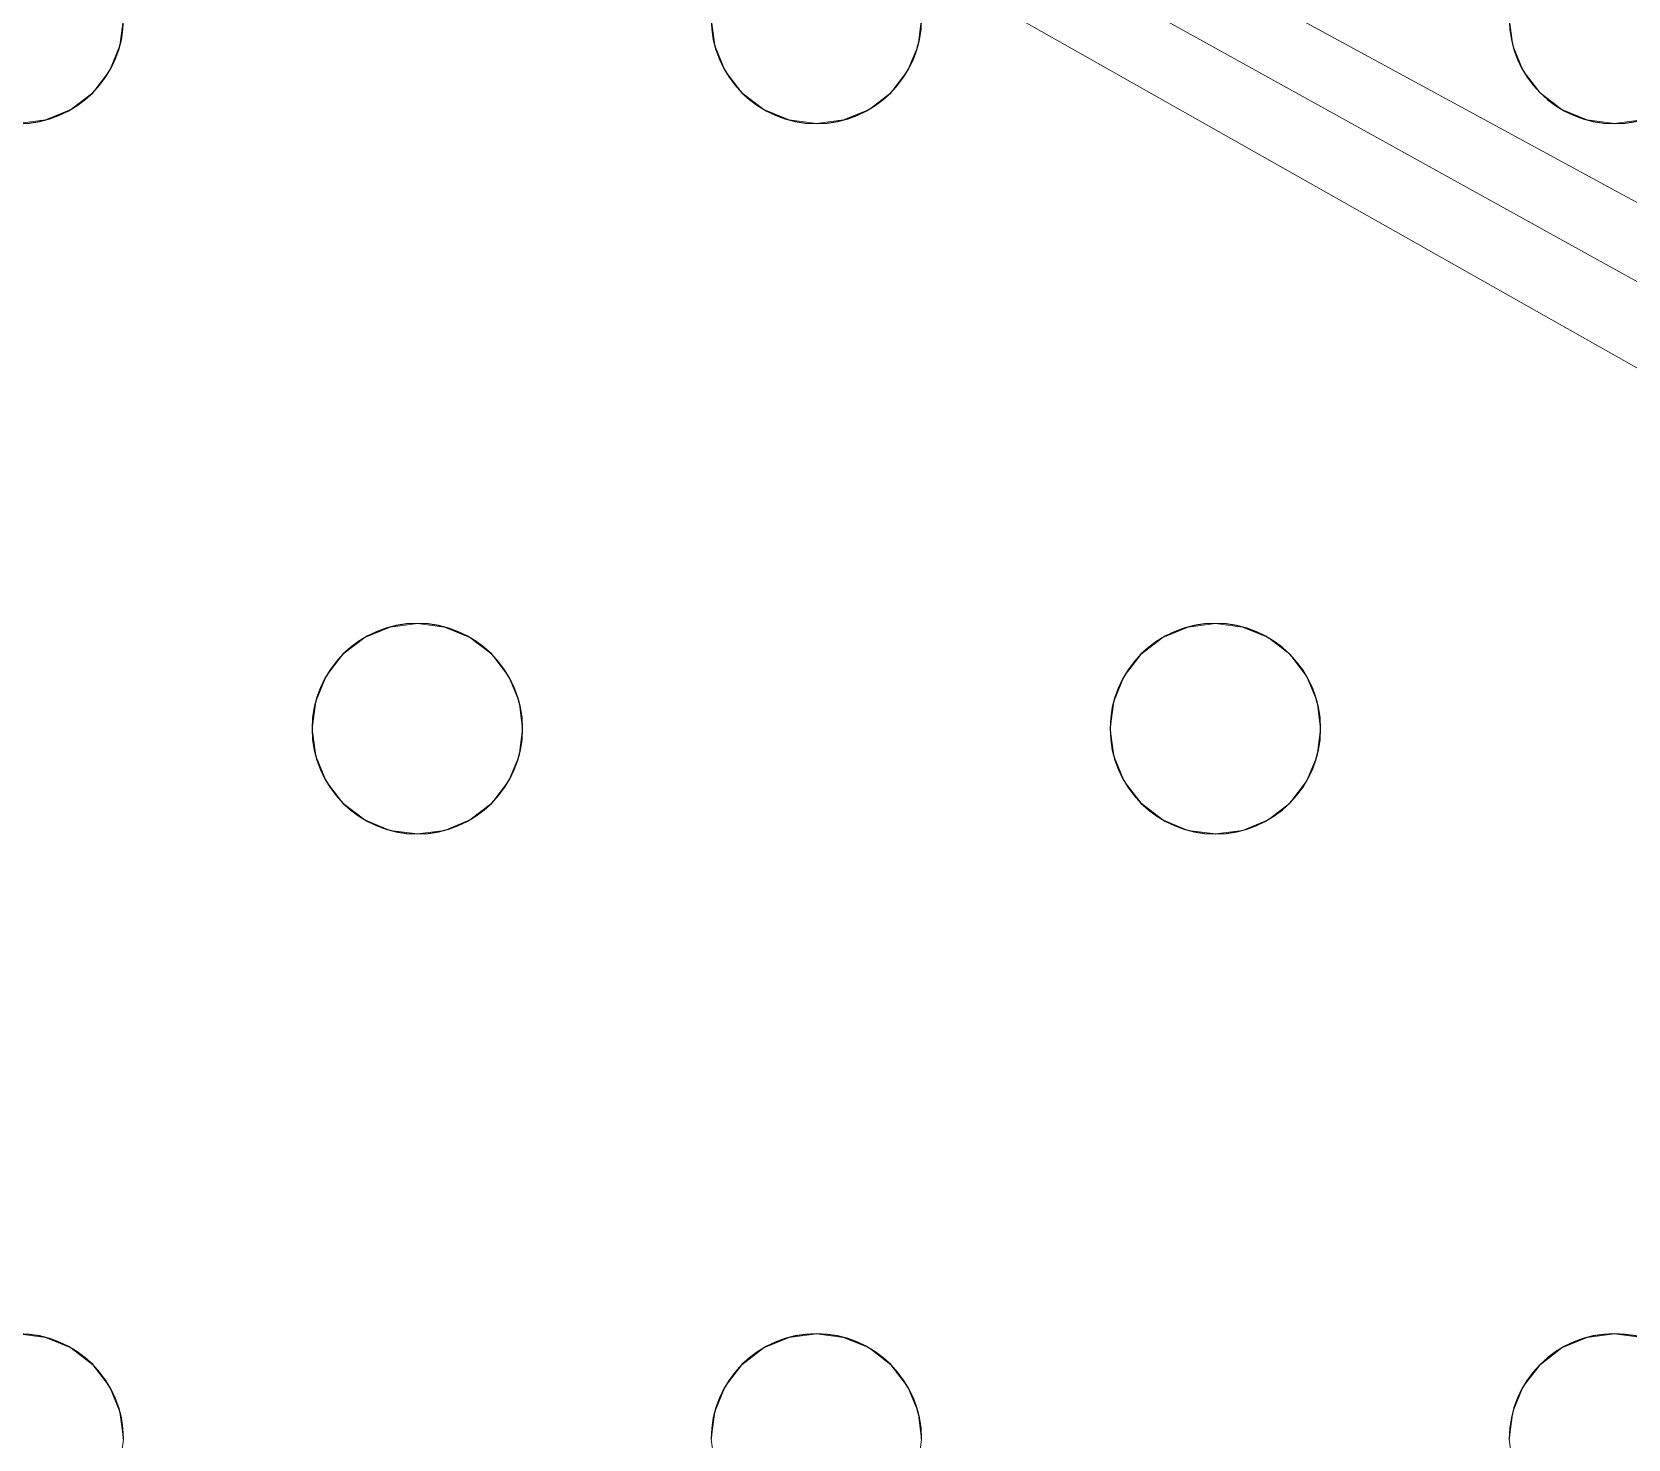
# Model space of a CAD drawing. Header units: millimetres. Extents: x -1 to 1201, y -701 to 1.
# Drawn here: x 231.4 to 292.1, y -206 to -152.5 of the extents above; entities that cross this region are included whole.
import ezdxf

# ---------------------------------------------------------------- set-up
doc = ezdxf.new("R2010")
doc.units = ezdxf.units.MM
doc.layers.add('IQ_200_3D', color=1, linetype='Continuous')
doc.layers.add('IQ_204_2D', color=7, linetype='Continuous')

msp = doc.modelspace()

# ---------------------------------------------------------------- linework, layer by layer
at = {"layer": 'IQ_200_3D', "lineweight": 18}
for points, invisible_edges in [([(287.549, -152, 888), (265.079, -153.035, 888), (265.216, -152, 888), (287.685, -150.965, 888)], 5), ([(234.746, -153.035, 890), (257.352, -153.035, 890), (257.216, -152, 890), (234.882, -152, 890)], 5), ([(257.216, -152, 888), (257.352, -153.035, 888), (234.746, -153.035, 888), (234.882, -152, 888)], 10), ([(234.746, -153.035, 890), (234.882, -152, 890), (234.882, -152, 888), (234.746, -153.035, 888)], 8), ([(257.216, -152, 890), (257.352, -153.035, 890), (257.352, -153.035, 888), (257.216, -152, 888)], 2), ([(265.079, -153.035, 890), (287.685, -153.035, 890), (287.549, -152, 890), (265.216, -152, 890)], 5), ([(287.685, -153.035, 888), (265.079, -153.035, 888), (287.549, -152, 888)], 3), ([(265.079, -153.035, 890), (265.216, -152, 890), (265.216, -152, 888), (265.079, -153.035, 888)], 8), ([(287.549, -152, 890), (287.685, -153.035, 890), (287.685, -153.035, 888), (287.549, -152, 888)], 2), ([(257.352, -153.035, 890), (234.746, -153.035, 890), (234.347, -154, 890), (257.752, -154, 890)], 5), ([(257.752, -154, 888), (246.049, -175, 888), (234.347, -154, 888), (257.352, -153.035, 888)], 7), ([(234.347, -154, 888), (234.746, -153.035, 888), (257.352, -153.035, 888)], 14), ([(234.347, -154, 890), (234.746, -153.035, 890), (234.746, -153.035, 888), (234.347, -154, 888)], 10), ([(257.352, -153.035, 890), (257.752, -154, 890), (257.752, -154, 888), (257.352, -153.035, 888)], 10), ([(264.68, -154, 890), (276.382, -175, 890), (288.085, -154, 890), (287.685, -153.035, 890)], 11), ([(287.685, -153.035, 890), (265.079, -153.035, 890), (264.68, -154, 890)], 13), ([(264.68, -154, 888), (265.079, -153.035, 888), (287.685, -153.035, 888), (288.085, -154, 888)], 10), ([(264.68, -154, 890), (265.079, -153.035, 890), (265.079, -153.035, 888), (264.68, -154, 888)], 10), ([(287.685, -153.035, 890), (288.085, -154, 890), (288.085, -154, 888), (287.685, -153.035, 888)], 10), ([(234.347, -154, 890), (233.711, -154.828, 890), (246.049, -175, 890), (257.752, -154, 890)], 14), ([(246.049, -175, 888), (245.014, -175.136, 888), (233.711, -154.828, 888), (234.347, -154, 888)], 10), ([(233.711, -154.828, 890), (234.347, -154, 890), (234.347, -154, 888), (233.711, -154.828, 888)], 10), ([(258.387, -154.828, 890), (257.752, -154, 890), (246.049, -175, 890), (247.084, -175.136, 890)], 10), ([(257.752, -154, 888), (258.387, -154.828, 888), (246.049, -175, 888)], 14), ([(257.752, -154, 890), (258.387, -154.828, 890), (258.387, -154.828, 888), (257.752, -154, 888)], 10), ([(276.382, -175, 890), (264.68, -154, 890), (264.044, -154.828, 890)], 13), ([(276.382, -175, 888), (275.347, -175.136, 888), (264.044, -154.828, 888), (264.68, -154, 888)], 10), ([(264.044, -154.828, 890), (264.68, -154, 890), (264.68, -154, 888), (264.044, -154.828, 888)], 10), ([(288.085, -154, 888), (288.721, -154.828, 888), (276.382, -175, 888), (264.68, -154, 888)], 14), ([(288.721, -154.828, 890), (288.085, -154, 890), (276.382, -175, 890), (277.418, -175.136, 890)], 10), ([(288.085, -154, 890), (288.721, -154.828, 890), (288.721, -154.828, 888), (288.085, -154, 888)], 10), ([(245.014, -175.136, 890), (233.711, -154.828, 890), (232.882, -155.464, 890), (244.049, -175.536, 890)], 5), ([(245.014, -175.136, 888), (244.049, -175.536, 888), (232.882, -155.464, 888), (233.711, -154.828, 888)], 10), ([(232.882, -155.464, 890), (233.711, -154.828, 890), (233.711, -154.828, 888), (232.882, -155.464, 888)], 10), ([(245.014, -175.136, 890), (246.049, -175, 890), (233.711, -154.828, 890)], 14), ([(258.387, -154.828, 888), (259.216, -155.464, 888), (247.084, -175.136, 888), (246.049, -175, 888)], 10), ([(259.216, -155.464, 890), (258.387, -154.828, 890), (247.084, -175.136, 890)], 14), ([(258.387, -154.828, 890), (259.216, -155.464, 890), (259.216, -155.464, 888), (258.387, -154.828, 888)], 10), ([(264.044, -154.828, 890), (263.216, -155.464, 890), (275.347, -175.136, 890), (276.382, -175, 890)], 10), ([(263.216, -155.464, 888), (264.044, -154.828, 888), (275.347, -175.136, 888), (274.382, -175.536, 888)], 10), ([(263.216, -155.464, 890), (264.044, -154.828, 890), (264.044, -154.828, 888), (263.216, -155.464, 888)], 10), ([(288.721, -154.828, 888), (289.549, -155.464, 888), (277.418, -175.136, 888), (276.382, -175, 888)], 10), ([(289.549, -155.464, 890), (288.721, -154.828, 890), (277.418, -175.136, 890), (278.382, -175.536, 890)], 10), ([(288.721, -154.828, 890), (289.549, -155.464, 890), (289.549, -155.464, 888), (288.721, -154.828, 888)], 10), ([(243.221, -176.172, 890), (231.918, -155.864, 890), (230.882, -156, 890), (242.585, -177, 890)], 5), ([(243.221, -176.172, 888), (242.585, -177, 888), (230.882, -156, 888), (231.918, -155.864, 888)], 10), ([(231.918, -155.864, 888), (230.882, -156, 888), (230.882, -156, 890), (231.918, -155.864, 890)], 10), ([(244.049, -175.536, 890), (232.882, -155.464, 890), (231.918, -155.864, 890), (243.221, -176.172, 890)], 5), ([(244.049, -175.536, 888), (243.221, -176.172, 888), (231.918, -155.864, 888), (232.882, -155.464, 888)], 10), ([(231.918, -155.864, 890), (232.882, -155.464, 890), (232.882, -155.464, 888), (231.918, -155.864, 888)], 10), ([(248.049, -175.536, 890), (260.18, -155.864, 890), (259.216, -155.464, 890), (247.084, -175.136, 890)], 5), ([(259.216, -155.464, 888), (248.049, -175.536, 888), (247.084, -175.136, 888)], 13), ([(260.18, -155.864, 888), (248.878, -176.172, 888), (248.049, -175.536, 888), (259.216, -155.464, 888)], 5), ([(248.878, -176.172, 890), (261.216, -156, 890), (260.18, -155.864, 890), (248.049, -175.536, 890)], 5), ([(248.878, -176.172, 888), (260.18, -155.864, 888), (261.216, -156, 888)], 13), ([(259.216, -155.464, 890), (260.18, -155.864, 890), (260.18, -155.864, 888), (259.216, -155.464, 888)], 10), ([(261.216, -156, 888), (260.18, -155.864, 888), (260.18, -155.864, 890), (261.216, -156, 890)], 10), ([(273.554, -176.172, 890), (262.251, -155.864, 890), (261.216, -156, 890), (272.918, -177, 890)], 5), ([(273.554, -176.172, 888), (272.918, -177, 888), (261.216, -156, 888), (262.251, -155.864, 888)], 10), ([(262.251, -155.864, 888), (261.216, -156, 888), (261.216, -156, 890), (262.251, -155.864, 890)], 10), ([(274.382, -175.536, 890), (263.216, -155.464, 890), (262.251, -155.864, 890), (273.554, -176.172, 890)], 5), ([(274.382, -175.536, 888), (273.554, -176.172, 888), (262.251, -155.864, 888), (263.216, -155.464, 888)], 10), ([(262.251, -155.864, 890), (263.216, -155.464, 890), (263.216, -155.464, 888), (262.251, -155.864, 888)], 10), ([(263.216, -155.464, 890), (274.382, -175.536, 890), (275.347, -175.136, 890)], 13), ([(278.382, -175.536, 888), (277.418, -175.136, 888), (289.549, -155.464, 888), (290.514, -155.864, 888)], 10), ([(290.514, -155.864, 890), (289.549, -155.464, 890), (278.382, -175.536, 890), (279.211, -176.172, 890)], 10), ([(279.211, -176.172, 888), (278.382, -175.536, 888), (290.514, -155.864, 888), (291.549, -156, 888)], 10), ([(291.549, -156, 890), (290.514, -155.864, 890), (279.211, -176.172, 890), (279.847, -177, 890)], 10), ([(289.549, -155.464, 890), (290.514, -155.864, 890), (290.514, -155.864, 888), (289.549, -155.464, 888)], 10), ([(291.549, -156, 888), (290.514, -155.864, 888), (290.514, -155.864, 890), (291.549, -156, 890)], 10), ([(303.887, -176.172, 890), (292.584, -155.864, 890), (291.549, -156, 890), (303.252, -177, 890)], 5), ([(291.549, -156, 888), (292.584, -155.864, 888), (303.887, -176.172, 888), (303.252, -177, 888)], 10), ([(292.584, -155.864, 888), (291.549, -156, 888), (291.549, -156, 890), (292.584, -155.864, 890)], 10), ([(242.585, -177, 890), (230.882, -156, 890), (219.18, -177, 890), (219.579, -177.965, 890)], 11), ([(219.18, -177, 888), (230.882, -156, 888), (242.585, -177, 888), (219.579, -177.965, 888)], 7), ([(249.513, -177, 890), (272.918, -177, 890), (261.216, -156, 890), (248.878, -176.172, 890)], 7), ([(249.513, -177, 888), (248.878, -176.172, 888), (261.216, -156, 888), (272.918, -177, 888)], 14), ([(279.847, -177, 888), (279.211, -176.172, 888), (291.549, -156, 888), (303.252, -177, 888)], 14), ([(303.252, -177, 890), (291.549, -156, 890), (279.847, -177, 890), (280.246, -177.965, 890)], 11), ([(245.014, -175.136, 890), (244.049, -175.536, 890), (244.049, -175.536, 888), (245.014, -175.136, 888)], 10), ([(245.014, -175.136, 888), (246.049, -175, 888), (246.049, -175, 890), (245.014, -175.136, 890)], 10), ([(246.049, -175, 888), (247.084, -175.136, 888), (247.084, -175.136, 890), (246.049, -175, 890)], 10), ([(248.049, -175.536, 890), (247.084, -175.136, 890), (247.084, -175.136, 888), (248.049, -175.536, 888)], 10), ([(275.347, -175.136, 890), (274.382, -175.536, 890), (274.382, -175.536, 888), (275.347, -175.136, 888)], 10), ([(275.347, -175.136, 888), (276.382, -175, 888), (276.382, -175, 890), (275.347, -175.136, 890)], 10), ([(276.382, -175, 888), (277.418, -175.136, 888), (277.418, -175.136, 890), (276.382, -175, 890)], 10), ([(278.382, -175.536, 890), (277.418, -175.136, 890), (277.418, -175.136, 888), (278.382, -175.536, 888)], 10), ([(244.049, -175.536, 890), (243.221, -176.172, 890), (243.221, -176.172, 888), (244.049, -175.536, 888)], 10), ([(248.878, -176.172, 890), (248.049, -175.536, 890), (248.049, -175.536, 888), (248.878, -176.172, 888)], 10), ([(274.382, -175.536, 890), (273.554, -176.172, 890), (273.554, -176.172, 888), (274.382, -175.536, 888)], 10), ([(279.211, -176.172, 890), (278.382, -175.536, 890), (278.382, -175.536, 888), (279.211, -176.172, 888)], 10), ([(243.221, -176.172, 890), (242.585, -177, 890), (242.585, -177, 888), (243.221, -176.172, 888)], 10), ([(249.513, -177, 890), (248.878, -176.172, 890), (248.878, -176.172, 888), (249.513, -177, 888)], 10), ([(273.554, -176.172, 890), (272.918, -177, 890), (272.918, -177, 888), (273.554, -176.172, 888)], 10), ([(279.847, -177, 890), (279.211, -176.172, 890), (279.211, -176.172, 888), (279.847, -177, 888)], 10), ([(219.579, -177.965, 890), (219.716, -179, 890), (242.185, -177.965, 890), (242.585, -177, 890)], 10), ([(242.185, -177.965, 888), (219.579, -177.965, 888), (242.585, -177, 888)], 3), ([(242.585, -177, 890), (242.185, -177.965, 890), (242.185, -177.965, 888), (242.585, -177, 888)], 10), ([(249.513, -177, 890), (249.913, -177.965, 890), (272.918, -177, 890)], 14), ([(249.913, -177.965, 888), (249.513, -177, 888), (272.918, -177, 888)], 14), ([(249.913, -177.965, 890), (249.513, -177, 890), (249.513, -177, 888), (249.913, -177.965, 888)], 10), ([(272.519, -177.965, 890), (272.918, -177, 890), (249.913, -177.965, 890), (250.049, -179, 890)], 10), ([(272.519, -177.965, 888), (250.049, -179, 888), (249.913, -177.965, 888), (272.918, -177, 888)], 5), ([(272.918, -177, 890), (272.519, -177.965, 890), (272.519, -177.965, 888), (272.918, -177, 888)], 10), ([(279.847, -177, 888), (303.252, -177, 888), (280.246, -177.965, 888)], 3), ([(280.246, -177.965, 890), (279.847, -177, 890), (279.847, -177, 888), (280.246, -177.965, 888)], 10), ([(303.252, -177, 890), (280.246, -177.965, 890), (302.852, -177.965, 890)], 3), ([(280.246, -177.965, 888), (303.252, -177, 888), (302.852, -177.965, 888), (280.382, -179, 888)], 5), ([(242.049, -179, 890), (242.185, -177.965, 890), (219.716, -179, 890), (219.579, -180.035, 890)], 10), ([(219.716, -179, 888), (219.579, -177.965, 888), (242.185, -177.965, 888), (242.049, -179, 888)], 10), ([(242.185, -177.965, 890), (242.049, -179, 890), (242.049, -179, 888), (242.185, -177.965, 888)], 8), ([(272.382, -179, 890), (272.519, -177.965, 890), (250.049, -179, 890), (249.913, -180.035, 890)], 10), ([(272.382, -179, 888), (249.913, -180.035, 888), (250.049, -179, 888), (272.519, -177.965, 888)], 5), ([(250.049, -179, 890), (249.913, -177.965, 890), (249.913, -177.965, 888), (250.049, -179, 888)], 2), ([(272.519, -177.965, 890), (272.382, -179, 890), (272.382, -179, 888), (272.519, -177.965, 888)], 8), ([(280.382, -179, 890), (302.716, -179, 890), (302.852, -177.965, 890), (280.246, -177.965, 890)], 5), ([(302.716, -179, 888), (280.246, -180.035, 888), (280.382, -179, 888), (302.852, -177.965, 888)], 5), ([(280.382, -179, 890), (280.246, -177.965, 890), (280.246, -177.965, 888), (280.382, -179, 888)], 2), ([(219.579, -180.035, 890), (219.18, -181, 890), (242.185, -180.035, 890), (242.049, -179, 890)], 10), ([(242.049, -179, 888), (242.185, -180.035, 888), (219.579, -180.035, 888), (219.716, -179, 888)], 10), ([(242.049, -179, 890), (242.185, -180.035, 890), (242.185, -180.035, 888), (242.049, -179, 888)], 2), ([(249.913, -180.035, 890), (249.513, -181, 890), (272.519, -180.035, 890), (272.382, -179, 890)], 10), ([(272.519, -180.035, 888), (249.513, -181, 888), (249.913, -180.035, 888), (272.382, -179, 888)], 5), ([(249.913, -180.035, 890), (250.049, -179, 890), (250.049, -179, 888), (249.913, -180.035, 888)], 8), ([(272.382, -179, 890), (272.519, -180.035, 890), (272.519, -180.035, 888), (272.382, -179, 888)], 2), ([(280.246, -180.035, 890), (279.847, -181, 890), (302.852, -180.035, 890), (302.716, -179, 890)], 10), ([(280.246, -180.035, 888), (302.716, -179, 888), (302.852, -180.035, 888), (279.847, -181, 888)], 5), ([(280.246, -180.035, 890), (302.716, -179, 890), (280.382, -179, 890)], 3), ([(280.246, -180.035, 890), (280.382, -179, 890), (280.382, -179, 888), (280.246, -180.035, 888)], 8), ([(242.185, -180.035, 890), (219.18, -181, 890), (242.585, -181, 890)], 3), ([(219.18, -181, 888), (219.579, -180.035, 888), (242.185, -180.035, 888), (242.585, -181, 888)], 10), ([(242.185, -180.035, 890), (242.585, -181, 890), (242.585, -181, 888), (242.185, -180.035, 888)], 10), ([(249.513, -181, 890), (272.918, -181, 890), (272.519, -180.035, 890)], 13), ([(272.918, -181, 888), (261.216, -202, 888), (249.513, -181, 888), (272.519, -180.035, 888)], 7), ([(249.513, -181, 890), (249.913, -180.035, 890), (249.913, -180.035, 888), (249.513, -181, 888)], 10), ([(272.519, -180.035, 890), (272.918, -181, 890), (272.918, -181, 888), (272.519, -180.035, 888)], 10), ([(279.847, -181, 890), (291.549, -202, 890), (303.252, -181, 890), (302.852, -180.035, 890)], 11), ([(279.847, -181, 888), (302.852, -180.035, 888), (303.252, -181, 888)], 13), ([(279.847, -181, 890), (280.246, -180.035, 890), (280.246, -180.035, 888), (279.847, -181, 888)], 10), ([(219.18, -181, 890), (218.544, -181.828, 890), (230.882, -202, 890), (242.585, -181, 890)], 14), ([(230.882, -202, 888), (219.18, -181, 888), (242.585, -181, 888), (243.221, -181.828, 888)], 11), ([(243.221, -181.828, 890), (242.585, -181, 890), (230.882, -202, 890), (231.918, -202.136, 890)], 10), ([(242.585, -181, 890), (243.221, -181.828, 890), (243.221, -181.828, 888), (242.585, -181, 888)], 10), ([(249.513, -181, 890), (248.878, -181.828, 890), (261.216, -202, 890), (272.918, -181, 890)], 14), ([(261.216, -202, 888), (260.18, -202.136, 888), (248.878, -181.828, 888), (249.513, -181, 888)], 10), ([(248.878, -181.828, 890), (249.513, -181, 890), (249.513, -181, 888), (248.878, -181.828, 888)], 10), ([(261.216, -202, 890), (262.251, -202.136, 890), (273.554, -181.828, 890), (272.918, -181, 890)], 10), ([(273.554, -181.828, 888), (262.251, -202.136, 888), (261.216, -202, 888), (272.918, -181, 888)], 5), ([(272.918, -181, 890), (273.554, -181.828, 890), (273.554, -181.828, 888), (272.918, -181, 888)], 10), ([(291.549, -202, 890), (279.847, -181, 890), (279.211, -181.828, 890), (290.514, -202.136, 890)], 5), ([(279.847, -181, 888), (303.252, -181, 888), (291.549, -202, 888), (279.211, -181.828, 888)], 7), ([(279.211, -181.828, 890), (279.847, -181, 890), (279.847, -181, 888), (279.211, -181.828, 888)], 10), ([(291.549, -202, 890), (292.584, -202.136, 890), (303.887, -181.828, 890), (303.252, -181, 890)], 10), ([(303.887, -181.828, 888), (292.584, -202.136, 888), (291.549, -202, 888), (303.252, -181, 888)], 5), ([(243.221, -181.828, 888), (231.918, -202.136, 888), (230.882, -202, 888)], 13), ([(244.049, -182.464, 890), (243.221, -181.828, 890), (231.918, -202.136, 890), (232.882, -202.536, 890)], 10), ([(244.049, -182.464, 888), (232.882, -202.536, 888), (231.918, -202.136, 888), (243.221, -181.828, 888)], 5), ([(243.221, -181.828, 890), (244.049, -182.464, 890), (244.049, -182.464, 888), (243.221, -181.828, 888)], 10), ([(260.18, -202.136, 890), (248.878, -181.828, 890), (248.049, -182.464, 890), (259.216, -202.536, 890)], 5), ([(260.18, -202.136, 888), (259.216, -202.536, 888), (248.049, -182.464, 888), (248.878, -181.828, 888)], 10), ([(248.049, -182.464, 890), (248.878, -181.828, 890), (248.878, -181.828, 888), (248.049, -182.464, 888)], 10), ([(261.216, -202, 890), (248.878, -181.828, 890), (260.18, -202.136, 890)], 3), ([(262.251, -202.136, 890), (263.216, -202.536, 890), (274.382, -182.464, 890), (273.554, -181.828, 890)], 10), ([(274.382, -182.464, 888), (263.216, -202.536, 888), (262.251, -202.136, 888), (273.554, -181.828, 888)], 5), ([(273.554, -181.828, 890), (274.382, -182.464, 890), (274.382, -182.464, 888), (273.554, -181.828, 888)], 10), ([(278.382, -182.464, 890), (289.549, -202.536, 890), (290.514, -202.136, 890), (279.211, -181.828, 890)], 5), ([(279.211, -181.828, 888), (291.549, -202, 888), (290.514, -202.136, 888), (278.382, -182.464, 888)], 5), ([(278.382, -182.464, 890), (279.211, -181.828, 890), (279.211, -181.828, 888), (278.382, -182.464, 888)], 10), ([(245.014, -182.864, 890), (244.049, -182.464, 890), (232.882, -202.536, 890), (233.711, -203.172, 890)], 10), ([(245.014, -182.864, 888), (233.711, -203.172, 888), (232.882, -202.536, 888), (244.049, -182.464, 888)], 5), ([(244.049, -182.464, 890), (245.014, -182.864, 890), (245.014, -182.864, 888), (244.049, -182.464, 888)], 10), ([(259.216, -202.536, 890), (248.049, -182.464, 890), (247.084, -182.864, 890)], 13), ([(259.216, -202.536, 888), (258.387, -203.172, 888), (247.084, -182.864, 888), (248.049, -182.464, 888)], 10), ([(247.084, -182.864, 890), (248.049, -182.464, 890), (248.049, -182.464, 888), (247.084, -182.864, 888)], 10), ([(274.382, -182.464, 890), (263.216, -202.536, 890), (275.347, -182.864, 890)], 3), ([(275.347, -182.864, 888), (264.044, -203.172, 888), (263.216, -202.536, 888), (274.382, -182.464, 888)], 5), ([(274.382, -182.464, 890), (275.347, -182.864, 890), (275.347, -182.864, 888), (274.382, -182.464, 888)], 10), ([(277.418, -182.864, 890), (288.721, -203.172, 890), (289.549, -202.536, 890), (278.382, -182.464, 890)], 5), ([(289.549, -202.536, 888), (288.721, -203.172, 888), (277.418, -182.864, 888), (278.382, -182.464, 888)], 10), ([(277.418, -182.864, 890), (278.382, -182.464, 890), (278.382, -182.464, 888), (277.418, -182.864, 888)], 10), ([(290.514, -202.136, 888), (289.549, -202.536, 888), (278.382, -182.464, 888)], 14), ([(246.049, -183, 890), (245.014, -182.864, 890), (233.711, -203.172, 890), (234.347, -204, 890)], 10), ([(246.049, -183, 888), (234.347, -204, 888), (233.711, -203.172, 888), (245.014, -182.864, 888)], 5), ([(234.347, -204, 890), (234.746, -204.965, 890), (257.752, -204, 890), (246.049, -183, 890)], 14), ([(234.347, -204, 888), (246.049, -183, 888), (257.752, -204, 888), (234.746, -204.965, 888)], 7), ([(246.049, -183, 888), (245.014, -182.864, 888), (245.014, -182.864, 890), (246.049, -183, 890)], 10), ([(258.387, -203.172, 890), (259.216, -202.536, 890), (247.084, -182.864, 890), (246.049, -183, 890)], 10), ([(258.387, -203.172, 888), (257.752, -204, 888), (246.049, -183, 888), (247.084, -182.864, 888)], 10), ([(247.084, -182.864, 888), (246.049, -183, 888), (246.049, -183, 890), (247.084, -182.864, 890)], 10), ([(246.049, -183, 890), (257.752, -204, 890), (258.387, -203.172, 890)], 13), ([(275.347, -182.864, 890), (263.216, -202.536, 890), (264.044, -203.172, 890), (276.382, -183, 890)], 5), ([(276.382, -183, 888), (264.68, -204, 888), (264.044, -203.172, 888), (275.347, -182.864, 888)], 5), ([(276.382, -183, 890), (264.044, -203.172, 890), (264.68, -204, 890)], 13), ([(264.68, -204, 890), (265.079, -204.965, 890), (288.085, -204, 890), (276.382, -183, 890)], 14), ([(264.68, -204, 888), (276.382, -183, 888), (288.085, -204, 888), (265.079, -204.965, 888)], 7), ([(276.382, -183, 888), (275.347, -182.864, 888), (275.347, -182.864, 890), (276.382, -183, 890)], 10), ([(288.721, -203.172, 890), (277.418, -182.864, 890), (276.382, -183, 890), (288.085, -204, 890)], 5), ([(288.721, -203.172, 888), (288.085, -204, 888), (276.382, -183, 888), (277.418, -182.864, 888)], 10), ([(277.418, -182.864, 888), (276.382, -183, 888), (276.382, -183, 890), (277.418, -182.864, 890)], 10), ([(230.882, -202, 888), (231.918, -202.136, 888), (231.918, -202.136, 890), (230.882, -202, 890)], 10), ([(260.18, -202.136, 888), (261.216, -202, 888), (261.216, -202, 890), (260.18, -202.136, 890)], 10), ([(261.216, -202, 888), (262.251, -202.136, 888), (262.251, -202.136, 890), (261.216, -202, 890)], 10), ([(290.514, -202.136, 888), (291.549, -202, 888), (291.549, -202, 890), (290.514, -202.136, 890)], 10), ([(291.549, -202, 888), (292.584, -202.136, 888), (292.584, -202.136, 890), (291.549, -202, 890)], 10), ([(232.882, -202.536, 890), (231.918, -202.136, 890), (231.918, -202.136, 888), (232.882, -202.536, 888)], 10), ([(233.711, -203.172, 890), (232.882, -202.536, 890), (232.882, -202.536, 888), (233.711, -203.172, 888)], 10), ([(259.216, -202.536, 890), (258.387, -203.172, 890), (258.387, -203.172, 888), (259.216, -202.536, 888)], 10), ([(260.18, -202.136, 890), (259.216, -202.536, 890), (259.216, -202.536, 888), (260.18, -202.136, 888)], 10), ([(263.216, -202.536, 890), (262.251, -202.136, 890), (262.251, -202.136, 888), (263.216, -202.536, 888)], 10), ([(264.044, -203.172, 890), (263.216, -202.536, 890), (263.216, -202.536, 888), (264.044, -203.172, 888)], 10), ([(289.549, -202.536, 890), (288.721, -203.172, 890), (288.721, -203.172, 888), (289.549, -202.536, 888)], 10), ([(290.514, -202.136, 890), (289.549, -202.536, 890), (289.549, -202.536, 888), (290.514, -202.136, 888)], 10), ([(234.347, -204, 890), (233.711, -203.172, 890), (233.711, -203.172, 888), (234.347, -204, 888)], 10), ([(258.387, -203.172, 890), (257.752, -204, 890), (257.752, -204, 888), (258.387, -203.172, 888)], 10), ([(264.68, -204, 890), (264.044, -203.172, 890), (264.044, -203.172, 888), (264.68, -204, 888)], 10), ([(288.721, -203.172, 890), (288.085, -204, 890), (288.085, -204, 888), (288.721, -203.172, 888)], 10), ([(234.746, -204.965, 890), (234.347, -204, 890), (234.347, -204, 888), (234.746, -204.965, 888)], 10), ([(257.352, -204.965, 890), (257.752, -204, 890), (234.746, -204.965, 890), (234.882, -206, 890)], 10), ([(257.352, -204.965, 888), (234.746, -204.965, 888), (257.752, -204, 888)], 3), ([(257.752, -204, 890), (257.352, -204.965, 890), (257.352, -204.965, 888), (257.752, -204, 888)], 10), ([(265.079, -204.965, 890), (264.68, -204, 890), (264.68, -204, 888), (265.079, -204.965, 888)], 10), ([(265.079, -204.965, 890), (265.216, -206, 890), (287.685, -204.965, 890), (288.085, -204, 890)], 10), ([(265.079, -204.965, 888), (288.085, -204, 888), (287.685, -204.965, 888)], 13), ([(288.085, -204, 890), (287.685, -204.965, 890), (287.685, -204.965, 888), (288.085, -204, 888)], 10), ([(257.216, -206, 890), (257.352, -204.965, 890), (234.882, -206, 890), (234.746, -207.035, 890)], 10), ([(234.882, -206, 888), (234.746, -204.965, 888), (257.352, -204.965, 888), (257.216, -206, 888)], 10), ([(234.882, -206, 890), (234.746, -204.965, 890), (234.746, -204.965, 888), (234.882, -206, 888)], 2), ([(257.352, -204.965, 890), (257.216, -206, 890), (257.216, -206, 888), (257.352, -204.965, 888)], 8), ([(265.216, -206, 888), (265.079, -204.965, 888), (287.685, -204.965, 888), (287.549, -206, 888)], 10), ([(265.216, -206, 890), (265.079, -204.965, 890), (265.079, -204.965, 888), (265.216, -206, 888)], 2), ([(265.216, -206, 890), (287.549, -206, 890), (287.685, -204.965, 890)], 13), ([(287.685, -204.965, 890), (287.549, -206, 890), (287.549, -206, 888), (287.685, -204.965, 888)], 8), ([(234.746, -207.035, 890), (234.347, -208, 890), (257.352, -207.035, 890), (257.216, -206, 890)], 10), ([(234.746, -207.035, 888), (234.882, -206, 888), (257.216, -206, 888), (257.352, -207.035, 888)], 10), ([(234.746, -207.035, 890), (234.882, -206, 890), (234.882, -206, 888), (234.746, -207.035, 888)], 8), ([(257.216, -206, 890), (257.352, -207.035, 890), (257.352, -207.035, 888), (257.216, -206, 888)], 2), ([(287.549, -206, 890), (265.216, -206, 890), (265.079, -207.035, 890), (287.685, -207.035, 890)], 5), ([(265.079, -207.035, 888), (265.216, -206, 888), (287.549, -206, 888), (287.685, -207.035, 888)], 10), ([(265.079, -207.035, 890), (265.216, -206, 890), (265.216, -206, 888), (265.079, -207.035, 888)], 8), ([(287.549, -206, 890), (287.685, -207.035, 890), (287.685, -207.035, 888), (287.549, -206, 888)], 2)]:
    msp.add_3dface(points, dxfattribs=dict(at, invisible_edges=invisible_edges))
at = {"layer": 'IQ_204_2D'}
for centre, start, end in [((230.882, -152), 180, 0), ((261.216, -152), 180, 360), ((291.549, -152), 180, 0), ((246.049, -179), 0, 180), ((276.382, -179), 0, 180), ((246.049, -179), 180, 0), ((276.382, -179), 180, 360), ((230.882, -206), 0, 180), ((261.216, -206), 0, 180), ((291.549, -206), 0, 180)]:
    msp.add_arc(centre, 4, start, end, dxfattribs=at)

# ---------------------------------------------------------------- meshes
at = {"layer": 'IQ_200_3D', "lineweight": 18}
mesh = msp.add_polyface(dxfattribs=at)
corners = [(1200, 0, 850), (1200, -700, 850), (0, -700, 850), (0, 0, 850), (810.5, -594, 850), (811.556, -602.023, 850), (814.653, -609.5, 850), (819.58, -615.92, 850), (826, -620.847, 850), (833.477, -623.944, 850), (841.5, -625, 850), (1059.5, -625, 850), (1067.523, -623.944, 850), (1075, -620.847, 850), (1081.42, -615.92, 850), (1086.347, -609.5, 850), (1089.444, -602.023, 850), (1090.5, -594, 850), (1090.5, -476, 850), (1089.444, -467.977, 850), (1086.347, -460.5, 850), (1081.42, -454.08, 850), (1075, -449.153, 850), (1067.523, -446.056, 850), (1059.5, -445, 850), (841.5, -445, 850), (833.477, -446.056, 850), (826, -449.153, 850), (819.58, -454.08, 850), (814.653, -460.5, 850), (811.556, -467.977, 850), (810.5, -476, 850)]
mesh.append_faces([[corners[k] for k in face] for face in [(29, 3, 28), (6, 2, 5), (4, 2, 31), (23, 0, 22), (13, 1, 12), (15, 1, 14), (11, 1, 10)]], dxfattribs={"vtx0": -1, "vtx1": -1})
mesh.append_faces([[corners[k] for k in face] for face in [(3, 29, 30, 2), (2, 30, 31), (0, 25, 26), (2, 6, 7), (2, 9, 10, 1), (0, 20, 21), (1, 18, 19), (1, 15, 16)]], dxfattribs={"vtx0": -1, "vtx2": -1})
mesh.append_faces([[corners[k] for k in face] for face in [(27, 28, 3), (4, 5, 2), (7, 8, 2), (8, 9, 2), (23, 24, 0), (21, 22, 0), (24, 25, 0), (13, 14, 1), (11, 12, 1), (16, 17, 1), (17, 18, 1)]], dxfattribs={"vtx1": -1, "vtx2": -1})
mesh.append_faces([[corners[k] for k in face] for face in [(26, 27, 3, 0), (19, 20, 0, 1)]], dxfattribs={"vtx1": -1, "vtx3": -1})
mesh = msp.add_polyface(dxfattribs=at)
corners = [(1200, -700, 900), (1200, -23, 900), (0, -23, 900), (0, -700, 900), (90, -35.113, 900), (1110, -35.113, 900), (1129.382, -37.665, 900), (1147.443, -45.146, 900), (1162.953, -57.047, 900), (1174.854, -72.557, 900), (1182.335, -90.618, 900), (1184.887, -110, 900), (1184.887, -610, 900), (1182.335, -629.382, 900), (1174.854, -647.443, 900), (1162.953, -662.953, 900), (1147.443, -674.854, 900), (1129.382, -682.335, 900), (1110, -684.887, 900), (90, -684.887, 900), (70.618, -682.335, 900), (52.557, -674.854, 900), (37.047, -662.953, 900), (25.146, -647.443, 900), (17.665, -629.382, 900), (15.113, -610, 900), (15.113, -110, 900), (17.665, -90.618, 900), (25.146, -72.557, 900), (37.047, -57.047, 900), (52.557, -45.146, 900), (70.618, -37.665, 900)]
mesh.append_faces([[corners[k] for k in face] for face in [(9, 1, 8), (14, 0, 13), (31, 2, 30), (28, 2, 27), (21, 3, 20), (23, 3, 22)]], dxfattribs={"vtx0": -1, "vtx1": -1})
mesh.append_faces([[corners[k] for k in face] for face in [(1, 9, 10), (1, 11, 12, 0), (0, 14, 15), (0, 18, 19, 3), (2, 28, 29), (3, 23, 24)]], dxfattribs={"vtx0": -1, "vtx2": -1})
mesh.append_faces([[corners[k] for k in face] for face in [(10, 11, 1), (5, 6, 1), (7, 8, 1), (6, 7, 1), (12, 13, 0), (15, 16, 0), (17, 18, 0), (16, 17, 0), (31, 4, 2), (29, 30, 2), (26, 27, 2), (21, 22, 3), (19, 20, 3), (24, 25, 3)]], dxfattribs={"vtx1": -1, "vtx2": -1})
mesh.append_faces([[corners[k] for k in face] for face in [(4, 5, 1, 2), (25, 26, 2, 3)]], dxfattribs={"vtx1": -1, "vtx3": -1})
mesh = msp.add_polyface(dxfattribs=at)
corners = [(1110, -48.392, 890), (90, -48.392, 890), (66.424, -53.082, 890), (46.437, -66.437, 890), (33.082, -86.424, 890), (28.392, -110, 890), (28.392, -610, 890), (33.082, -633.576, 890), (46.437, -653.563, 890), (66.424, -666.918, 890), (90, -671.608, 890), (1110, -671.608, 890), (1133.576, -666.918, 890), (1153.563, -653.563, 890), (1166.918, -633.576, 890), (1171.608, -610, 890), (1171.608, -110, 890), (1166.918, -86.424, 890), (1153.563, -66.437, 890), (1133.576, -53.082, 890), (122.5, -418.034, 890), (1077.5, -418.034, 890), (1089.656, -419.634, 890), (1100.983, -424.326, 890), (1110.71, -431.79, 890), (1118.174, -441.517, 890), (1122.866, -452.844, 890), (1124.466, -465, 890), (1124.466, -605, 890), (1122.866, -617.156, 890), (1118.174, -628.483, 890), (1110.71, -638.21, 890), (1100.983, -645.674, 890), (1089.656, -650.366, 890), (1077.5, -651.966, 890), (122.5, -651.966, 890), (110.344, -650.366, 890), (99.017, -645.674, 890), (89.29, -638.21, 890), (81.826, -628.483, 890), (77.134, -617.156, 890), (75.534, -605, 890), (75.534, -465, 890), (77.134, -452.844, 890), (81.826, -441.517, 890), (89.29, -431.79, 890), (99.017, -424.326, 890), (110.344, -419.634, 890), (122.5, -68.034, 890), (1077.5, -68.034, 890), (1089.656, -69.634, 890), (1100.983, -74.326, 890), (1110.71, -81.79, 890), (1118.174, -91.517, 890), (1122.866, -102.844, 890), (1124.466, -115, 890), (1124.466, -351, 890), (1122.866, -363.156, 890), (1118.174, -374.483, 890), (1110.71, -384.21, 890), (1100.983, -391.674, 890), (1089.656, -396.366, 890), (1077.5, -397.966, 890), (122.5, -397.966, 890), (110.344, -396.366, 890), (99.017, -391.674, 890), (89.29, -384.21, 890), (81.826, -374.483, 890), (77.134, -363.156, 890), (75.534, -351, 890), (75.534, -115, 890), (77.134, -102.844, 890), (81.826, -91.517, 890), (89.29, -81.79, 890), (99.017, -74.326, 890), (110.344, -69.634, 890)]
mesh.append_faces([[corners[k] for k in face] for face in [(65, 47, 64), (75, 1, 74), (71, 5, 70), (73, 2, 72)]], dxfattribs={"vtx0": -1, "vtx1": -1})
mesh.append_faces([[corners[k] for k in face] for face in [(15, 28, 29, 14), (11, 32, 33), (16, 55, 56, 15), (54, 17, 18, 53), (53, 18, 19, 52), (52, 19, 0, 51), (0, 50, 51), (10, 37, 38, 9), (64, 47, 20, 63), (8, 39, 40, 7), (39, 8, 9, 38), (69, 42, 43), (3, 71, 72, 2)]], dxfattribs={"vtx0": -1, "vtx2": -1})
mesh.append_faces([[corners[k] for k in face] for face in [(6, 41, 42, 69)]], dxfattribs={"vtx0": -1, "vtx2": -1, "vtx3": -1})
mesh.append_faces([[corners[k] for k in face] for face in [(11, 33, 34, 35), (1, 75, 48, 49), (71, 3, 4, 5)]], dxfattribs={"vtx0": -1, "vtx3": -1})
mesh.append_faces([[corners[k] for k in face] for face in [(36, 37, 10)]], dxfattribs={"vtx1": -1, "vtx2": -1})
mesh.append_faces([[corners[k] for k in face] for face in [(27, 28, 15, 56)]], dxfattribs={"vtx1": -1, "vtx2": -1, "vtx3": -1})
mesh.append_faces([[corners[k] for k in face] for face in [(13, 14, 29, 30), (12, 13, 30, 31), (26, 27, 56, 57), (31, 32, 11, 12), (24, 25, 58, 59), (21, 22, 61, 62), (22, 23, 60, 61), (23, 24, 59, 60), (25, 26, 57, 58), (54, 55, 16, 17), (49, 50, 0, 1), (20, 21, 62, 63), (35, 36, 10, 11), (45, 46, 66, 67), (46, 47, 65, 66), (6, 7, 40, 41), (43, 44, 68, 69), (44, 45, 67, 68), (73, 74, 1, 2), (69, 70, 5, 6)]], dxfattribs={"vtx1": -1, "vtx3": -1})
mesh = msp.add_polyface(dxfattribs=at)
corners = [(122.5, -68.034, 860), (110.344, -69.634, 860), (99.017, -74.326, 860), (89.29, -81.79, 860), (81.826, -91.517, 860), (77.134, -102.844, 860), (75.534, -115, 860), (75.534, -351, 860), (77.134, -363.156, 860), (81.826, -374.483, 860), (89.29, -384.21, 860), (99.017, -391.674, 860), (110.344, -396.366, 860), (122.5, -397.966, 860), (1077.5, -397.966, 860), (1089.656, -396.366, 860), (1100.983, -391.674, 860), (1110.71, -384.21, 860), (1118.174, -374.483, 860), (1122.866, -363.156, 860), (1124.466, -351, 860), (1124.466, -115, 860), (1122.866, -102.844, 860), (1118.174, -91.517, 860), (1110.71, -81.79, 860), (1100.983, -74.326, 860), (1089.656, -69.634, 860), (1077.5, -68.034, 860), (640.451, -68.034, 860), (640.451, -105, 860), (639.258, -114.059, 860), (635.762, -122.5, 860), (630.2, -129.749, 860), (622.951, -135.311, 860), (614.51, -138.807, 860), (605.451, -140, 860), (594.549, -140, 860), (585.49, -138.807, 860), (577.049, -135.311, 860), (569.8, -129.749, 860), (564.238, -122.5, 860), (560.742, -114.059, 860), (559.549, -105, 860), (559.549, -68.034, 860), (600, -115, 860), (603.882, -114.489, 860), (607.5, -112.99, 860), (610.607, -110.607, 860), (612.99, -107.5, 860), (614.489, -103.882, 860), (615, -100, 860), (614.489, -96.118, 860), (612.99, -92.5, 860), (610.607, -89.393, 860), (607.5, -87.01, 860), (603.882, -85.511, 860), (600, -85, 860), (596.118, -85.511, 860), (592.5, -87.01, 860), (589.393, -89.393, 860), (587.01, -92.5, 860), (585.511, -96.118, 860), (585, -100, 860), (585.511, -103.882, 860), (587.01, -107.5, 860), (589.393, -110.607, 860), (592.5, -112.99, 860), (596.118, -114.489, 860)]
mesh.append_faces([[corners[k] for k in face] for face in [(0, 42, 43), (29, 27, 28), (65, 62, 63, 64), (48, 46, 47), (50, 48, 49)]], dxfattribs={"vtx0": -1})
mesh.append_faces([[corners[k] for k in face] for face in [(35, 14, 34)]], dxfattribs={"vtx0": -1, "vtx1": -1})
mesh.append_faces([[corners[k] for k in face] for face in [(62, 65, 45, 52)]], dxfattribs={"vtx0": -1, "vtx1": -1, "vtx2": -1, "vtx3": -1})
mesh.append_faces([[corners[k] for k in face] for face in [(13, 6, 7, 12), (14, 35, 36), (27, 29, 30), (65, 44, 45)]], dxfattribs={"vtx0": -1, "vtx2": -1})
mesh.append_faces([[corners[k] for k in face] for face in [(13, 39, 40, 0), (21, 26, 27, 14), (50, 45, 46, 48)]], dxfattribs={"vtx0": -1, "vtx2": -1, "vtx3": -1})
mesh.append_faces([[corners[k] for k in face] for face in [(7, 10, 11, 12), (20, 15, 16, 17)]], dxfattribs={"vtx0": -1, "vtx3": -1})
mesh.append_faces([[corners[k] for k in face] for face in [(38, 39, 13), (37, 38, 13), (2, 3, 6, 1), (41, 42, 0), (40, 41, 0), (33, 34, 14), (32, 33, 14), (30, 31, 27), (25, 26, 21, 24), (55, 56, 52)]], dxfattribs={"vtx1": -1, "vtx2": -1})
mesh.append_faces([[corners[k] for k in face] for face in [(0, 1, 6, 13), (31, 32, 14, 27), (61, 62, 52, 56)]], dxfattribs={"vtx1": -1, "vtx2": -1, "vtx3": -1})
mesh.append_faces([[corners[k] for k in face] for face in [(13, 14, 36, 37), (14, 15, 20, 21)]], dxfattribs={"vtx1": -1, "vtx3": -1})
mesh.append_faces([[corners[k] for k in face] for face in [(4, 5, 6, 3), (18, 19, 20, 17), (57, 58, 59, 56)]], dxfattribs={"vtx2": -1})
mesh.append_faces([[corners[k] for k in face] for face in [(59, 60, 61, 56), (50, 51, 52, 45)]], dxfattribs={"vtx2": -1, "vtx3": -1})
mesh.append_faces([[corners[k] for k in face] for face in [(7, 8, 9, 10), (21, 22, 23, 24), (65, 66, 67, 44), (52, 53, 54, 55)]], dxfattribs={"vtx3": -1})

doc.saveas('drawing.dxf')
